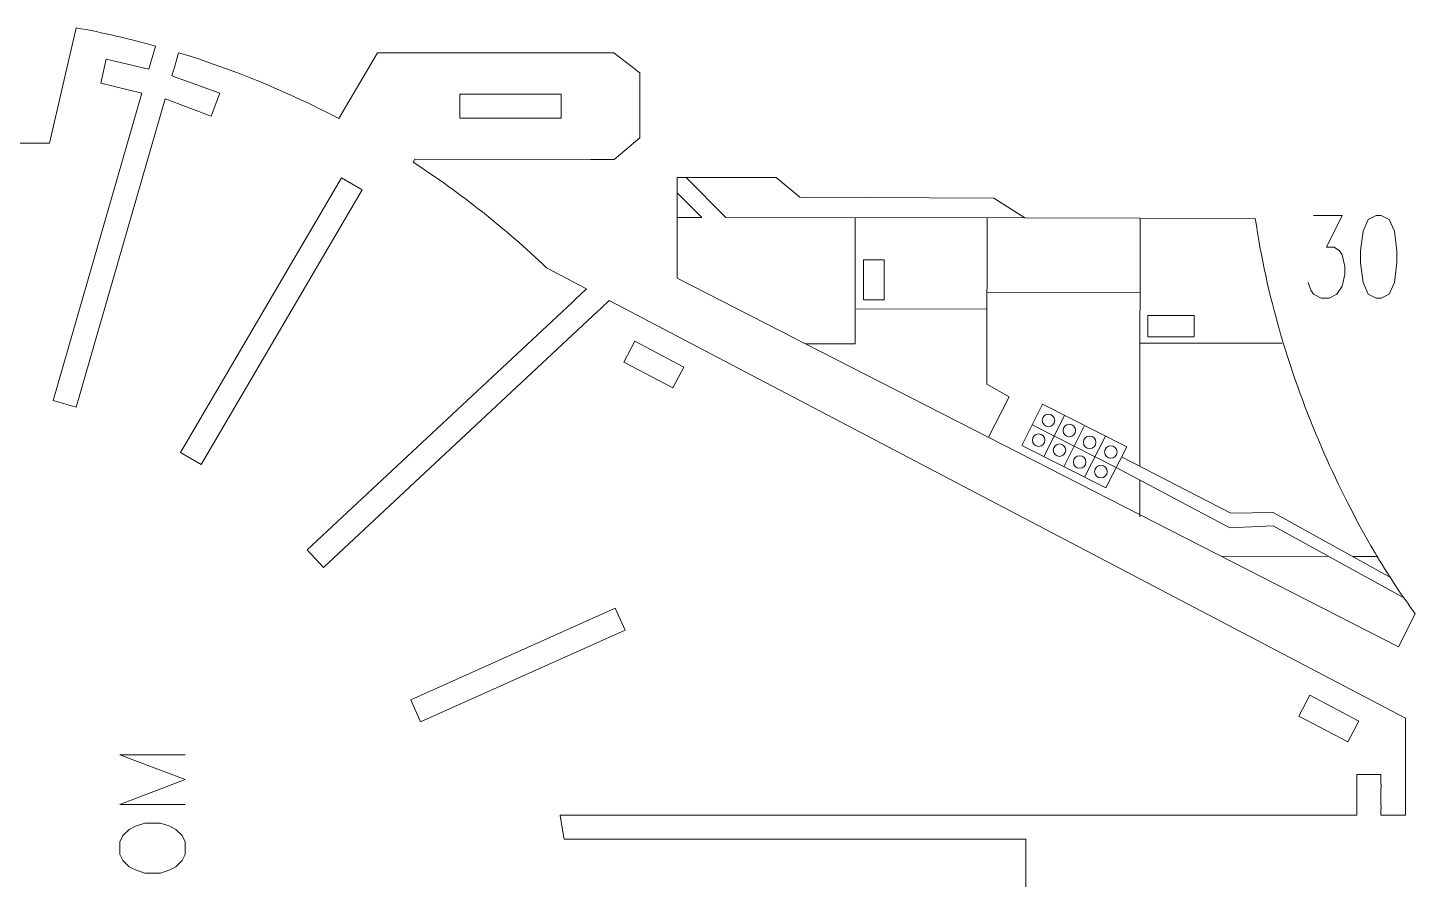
# Model space of a CAD drawing. Header units: millimetres. Extents: x -172 to 176, y -125 to 125.
# Drawn here: x -16.8 to 174.1, y 7.8 to 124.9 of the extents above; entities that cross this region are included whole.
import ezdxf

# ---------------------------------------------------------------- set-up
doc = ezdxf.new("R2010")
doc.units = ezdxf.units.MM
doc.header["$MEASUREMENT"] = 0
doc.layers.add('Layer 1', color=7, linetype='Continuous')

msp = doc.modelspace()

# ---------------------------------------------------------------- linework, layer by layer
at = {"layer": 'Layer 1', "lineweight": 9}
for points, knots in [([(0.394, 120.9081), (0.394, 120.9081), (0.8268, 122.4035), (0.8268, 122.4035), (0.8268, 122.4035), (-2.773, 123.4003), (-6.4146, 124.2377), (-10.0882, 124.9135), (-10.0882, 124.9135), (-10.0882, 124.9135), (-13.7693, 109.0437), (-13.7693, 109.0437), (-13.7693, 109.0437), (-13.7693, 109.0437), (-31.2349, 109.0437), (-31.2349, 109.0437), (-31.2349, 109.0437), (-31.2349, 109.0437), (-31.2349, 107.2595), (-31.2349, 107.2595)], [0, 0, 0, 0, 0.16666667, 0.16666667, 0.16666667, 0.16666667, 0.33333333, 0.33333333, 0.33333333, 0.33333333, 0.5, 0.5, 0.5, 0.5, 0.66666667, 0.66666667, 0.66666667, 0.66666667, 1, 1, 1, 1]), ([(3.4999, 119.7623), (3.4999, 119.7623), (3.0813, 118.3161), (3.0813, 118.3161), (3.0813, 118.3161), (3.0813, 118.3161), (9.6551, 115.9045), (9.6551, 115.9045), (9.6551, 115.9045), (9.6551, 115.9045), (8.4622, 112.7489), (8.4622, 112.7489), (8.4622, 112.7489), (8.4622, 112.7489), (2.1596, 115.1314), (2.1596, 115.1314), (2.1596, 115.1314), (2.1596, 115.1314), (-10.1079, 72.7457), (-10.1079, 72.7457), (-10.1079, 72.7457), (-10.1079, 72.7457), (-13.2798, 73.6637), (-13.2798, 73.6637), (-13.2798, 73.6637), (-13.2798, 73.6637), (-1.0483, 115.9249), (-1.0483, 115.9249), (-1.0483, 115.9249), (-1.0483, 115.9249), (-6.7147, 117.293), (-6.7147, 117.293), (-6.7147, 117.293), (-6.7147, 117.293), (-5.9492, 120.5931), (-5.9492, 120.5931), (-5.9492, 120.5931), (-5.9492, 120.5931), (-0.0905, 119.2341), (-0.0905, 119.2341), (-0.0905, 119.2341), (-0.0905, 119.2341), (0.2377, 120.3681), (0.2377, 120.3681)], [0, 0, 0, 0, 0.08333333, 0.08333333, 0.08333333, 0.08333333, 0.16666667, 0.16666667, 0.16666667, 0.16666667, 0.25, 0.25, 0.25, 0.25, 0.33333333, 0.33333333, 0.33333333, 0.33333333, 0.41666667, 0.41666667, 0.41666667, 0.41666667, 0.5, 0.5, 0.5, 0.5, 0.58333333, 0.58333333, 0.58333333, 0.58333333, 0.66666667, 0.66666667, 0.66666667, 0.66666667, 0.75, 0.75, 0.75, 0.75, 0.83333333, 0.83333333, 0.83333333, 0.83333333, 1, 1, 1, 1]), ([(60.6538, 121.481), (60.6538, 121.481), (33.3423, 121.481), (33.3423, 121.481), (33.3423, 121.481), (33.3423, 121.481), (31.3655, 121.481), (31.3655, 121.481), (31.3655, 121.481), (31.3655, 121.481), (26.0395, 112.4177), (26.0395, 112.4177), (26.0395, 112.4177), (18.992, 116.1232), (11.613, 119.1574), (3.9973, 121.481), (3.9973, 121.481), (3.9973, 121.481), (3.6561, 120.3023), (3.6561, 120.3023)], [0, 0, 0, 0, 0.16666667, 0.16666667, 0.16666667, 0.16666667, 0.33333333, 0.33333333, 0.33333333, 0.33333333, 0.5, 0.5, 0.5, 0.5, 0.66666667, 0.66666667, 0.66666667, 0.66666667, 1, 1, 1, 1]), ([(61.216, 106.7839), (61.216, 106.7839), (63.8842, 106.7774), (63.8842, 106.7774), (63.8842, 106.7774), (63.8842, 106.7774), (67.4082, 109.7576), (67.4082, 109.7576), (67.4082, 109.7576), (67.4082, 109.7576), (67.4082, 118.7377), (67.4082, 118.7377), (67.4082, 118.7377), (67.4082, 118.7377), (63.8599, 121.481), (63.8599, 121.481), (63.8599, 121.481), (63.8599, 121.481), (61.216, 121.481), (61.216, 121.481)], [0, 0, 0, 0, 0.16666667, 0.16666667, 0.16666667, 0.16666667, 0.33333333, 0.33333333, 0.33333333, 0.33333333, 0.5, 0.5, 0.5, 0.5, 0.66666667, 0.66666667, 0.66666667, 0.66666667, 1, 1, 1, 1]), ([(42.6526, 115.7761), (42.6526, 115.7761), (56.6165, 115.7761), (56.6165, 115.7761), (56.6165, 115.7761), (56.6165, 115.7761), (56.6165, 112.4741), (56.6165, 112.4741), (56.6165, 112.4741), (56.6165, 112.4741), (42.6526, 112.4741), (42.6526, 112.4741), (42.6526, 112.4741), (42.6526, 112.4741), (42.6526, 115.7761), (42.6526, 115.7761)], [0, 0, 0, 0, 0.2, 0.2, 0.2, 0.2, 0.4, 0.4, 0.4, 0.4, 0.6, 0.6, 0.6, 0.6, 1, 1, 1, 1]), ([(58.5155, 87.5417), (58.5155, 87.5417), (60.0977, 89.0191), (60.0977, 89.0191), (60.0977, 89.0191), (60.0977, 89.0191), (54.5943, 91.9051), (54.5943, 91.9051), (54.5943, 91.9051), (48.9434, 97.2954), (42.8085, 102.1523), (36.2654, 106.4156), (36.2654, 106.4156), (36.2654, 106.4156), (36.497, 106.8442), (36.497, 106.8442), (36.497, 106.8442), (36.497, 106.8442), (60.6538, 106.7853), (60.6538, 106.7853)], [0, 0, 0, 0, 0.16666667, 0.16666667, 0.16666667, 0.16666667, 0.33333333, 0.33333333, 0.33333333, 0.33333333, 0.5, 0.5, 0.5, 0.5, 0.66666667, 0.66666667, 0.66666667, 0.66666667, 1, 1, 1, 1]), ([(26.4038, 104.2913), (26.4038, 104.2913), (29.2519, 102.6205), (29.2519, 102.6205), (29.2519, 102.6205), (29.2519, 102.6205), (7.0962, 64.8529), (7.0962, 64.8529), (7.0962, 64.8529), (7.0962, 64.8529), (4.2481, 66.5237), (4.2481, 66.5237), (4.2481, 66.5237), (4.2481, 66.5237), (26.4038, 104.2913), (26.4038, 104.2913)], [0, 0, 0, 0, 0.2, 0.2, 0.2, 0.2, 0.4, 0.4, 0.4, 0.4, 0.6, 0.6, 0.6, 0.6, 1, 1, 1, 1]), ([(73.7933, 104.3436), (73.7933, 104.3436), (72.568, 104.3465), (72.568, 104.3465), (72.568, 104.3465), (72.568, 104.3465), (72.5352, 90.4749), (72.5352, 90.4749), (72.5352, 90.4749), (72.5352, 90.4749), (88.7096, 82.2129), (88.7096, 82.2129)], [0, 0, 0, 0, 0.25, 0.25, 0.25, 0.25, 0.5, 0.5, 0.5, 0.5, 1, 1, 1, 1]), ([(155.443, 83.1887), (154.0011, 88.1861), (152.8327, 93.391), (152.0633, 98.7019), (152.0633, 98.7019), (152.0633, 98.7019), (120.3694, 98.7769), (120.3694, 98.7769), (120.3694, 98.7769), (120.3694, 98.7769), (116.1022, 101.499), (116.1022, 101.499), (116.1022, 101.499), (116.1022, 101.499), (89.4148, 101.6014), (89.4148, 101.6014), (89.4148, 101.6014), (89.4148, 101.6014), (86.1635, 104.3144), (86.1635, 104.3144), (86.1635, 104.3144), (86.1635, 104.3144), (75.4841, 104.3396), (75.4841, 104.3396)], [0, 0, 0, 0, 0.14285714, 0.14285714, 0.14285714, 0.14285714, 0.28571429, 0.28571429, 0.28571429, 0.28571429, 0.42857143, 0.42857143, 0.42857143, 0.42857143, 0.57142857, 0.57142857, 0.57142857, 0.57142857, 0.71428571, 0.71428571, 0.71428571, 0.71428571, 1, 1, 1, 1]), ([(61.6362, 85.9381), (61.6362, 85.9381), (23.9149, 50.7135), (23.9149, 50.7135), (23.9149, 50.7135), (23.9149, 50.7135), (21.6612, 53.1269), (21.6612, 53.1269), (21.6612, 53.1269), (21.6612, 53.1269), (58.1046, 87.158), (58.1046, 87.158)], [0, 0, 0, 0, 0.25, 0.25, 0.25, 0.25, 0.5, 0.5, 0.5, 0.5, 1, 1, 1, 1]), ([(169.3528, 17.5071), (169.3528, 17.5071), (169.3528, 16.6618), (169.3528, 16.6618), (169.3528, 16.6618), (169.3528, 16.6618), (172.7053, 16.6618), (172.7053, 16.6618), (172.7053, 16.6618), (172.7053, 16.6618), (172.7053, 29.9666), (172.7053, 29.9666), (172.7053, 29.9666), (172.7053, 29.9666), (63.1958, 87.3944), (63.1958, 87.3944), (63.1958, 87.3944), (63.1958, 87.3944), (62.0471, 86.3218), (62.0471, 86.3218)], [0, 0, 0, 0, 0.16666667, 0.16666667, 0.16666667, 0.16666667, 0.33333333, 0.33333333, 0.33333333, 0.33333333, 0.5, 0.5, 0.5, 0.5, 0.66666667, 0.66666667, 0.66666667, 0.66666667, 1, 1, 1, 1]), ([(66.734, 81.8105), (66.734, 81.8105), (73.4871, 78.2691), (73.4871, 78.2691), (73.4871, 78.2691), (73.4871, 78.2691), (71.9778, 75.3911), (71.9778, 75.3911), (71.9778, 75.3911), (71.9778, 75.3911), (65.2247, 78.9325), (65.2247, 78.9325), (65.2247, 78.9325), (65.2247, 78.9325), (66.734, 81.8105), (66.734, 81.8105)], [0, 0, 0, 0, 0.2, 0.2, 0.2, 0.2, 0.4, 0.4, 0.4, 0.4, 0.6, 0.6, 0.6, 0.6, 1, 1, 1, 1]), ([(90.2154, 81.4438), (90.2154, 81.4438), (171.7421, 39.7996), (171.7421, 39.7996), (171.7421, 39.7996), (171.7421, 39.7996), (174.0654, 44.3481), (174.0654, 44.3481), (174.0654, 44.3481), (172.3952, 46.5791), (170.6222, 49.2277), (168.8307, 52.2246)], [0, 0, 0, 0, 0.25, 0.25, 0.25, 0.25, 0.5, 0.5, 0.5, 0.5, 1, 1, 1, 1]), ([(37.2748, 29.5039), (37.2748, 29.5039), (35.9253, 32.5175), (35.9253, 32.5175), (35.9253, 32.5175), (35.9253, 32.5175), (64.0356, 45.106), (64.0356, 45.106), (64.0356, 45.106), (64.0356, 45.106), (65.3851, 42.0924), (65.3851, 42.0924), (65.3851, 42.0924), (65.3851, 42.0924), (37.2748, 29.5039), (37.2748, 29.5039)], [0, 0, 0, 0, 0.2, 0.2, 0.2, 0.2, 0.4, 0.4, 0.4, 0.4, 0.6, 0.6, 0.6, 0.6, 1, 1, 1, 1]), ([(166.3074, 29.5932), (166.3074, 29.5932), (164.7982, 26.7153), (164.7982, 26.7153), (164.7982, 26.7153), (164.7982, 26.7153), (158.0466, 30.2558), (158.0466, 30.2558), (158.0466, 30.2558), (158.0466, 30.2558), (159.5559, 33.1338), (159.5559, 33.1338), (159.5559, 33.1338), (159.5559, 33.1338), (166.3074, 29.5932), (166.3074, 29.5932)], [0, 0, 0, 0, 0.2, 0.2, 0.2, 0.2, 0.4, 0.4, 0.4, 0.4, 0.6, 0.6, 0.6, 0.6, 1, 1, 1, 1]), ([(166.0514, 20.9135), (166.0514, 20.9135), (166.0508, 22.26), (166.0508, 22.26), (166.0508, 22.26), (166.0508, 22.26), (169.3528, 22.2455), (169.3528, 22.2455), (169.3528, 22.2455), (169.3528, 22.2455), (169.3528, 20.9135), (169.3528, 20.9135)], [0, 0, 0, 0, 0.25, 0.25, 0.25, 0.25, 0.5, 0.5, 0.5, 0.5, 1, 1, 1, 1]), ([(117.7106, 16.6679), (117.7106, 16.6679), (166.0533, 16.6727), (166.0533, 16.6727), (166.0533, 16.6727), (166.0533, 16.6727), (166.0529, 17.5071), (166.0529, 17.5071)], [0, 0, 0, 0, 0.33333333, 0.33333333, 0.33333333, 0.33333333, 1, 1, 1, 1]), ([(77.064, 13.3665), (77.064, 13.3665), (56.9977, 13.3665), (56.9977, 13.3665), (56.9977, 13.3665), (56.8344, 14.4682), (56.6508, 15.5668), (56.4471, 16.6618), (56.4471, 16.6618), (56.4471, 16.6618), (77.064, 16.6639), (77.064, 16.6639)], [0, 0, 0, 0, 0.25, 0.25, 0.25, 0.25, 0.5, 0.5, 0.5, 0.5, 1, 1, 1, 1]), ([(117.7106, -14.4796), (117.7106, -14.4796), (120.4977, -14.4796), (120.4977, -14.4796), (120.4977, -14.4796), (120.4977, -14.4796), (120.4977, 13.3665), (120.4977, 13.3665), (120.4977, 13.3665), (120.4977, 13.3665), (117.7106, 13.3665), (117.7106, 13.3665)], [0, 0, 0, 0, 0.25, 0.25, 0.25, 0.25, 0.5, 0.5, 0.5, 0.5, 1, 1, 1, 1])]:
    msp.add_open_spline(points, degree=3, knots=knots, dxfattribs=at)
at = {"layer": 'Layer 1', "color": 1, "lineweight": 9}
for points in [[(0.3941, 120.9081), (0.3941, 120.9081), (0.2375, 120.3681), (0.2375, 120.3681)], [(3.6563, 120.3023), (3.6563, 120.3023), (3.4997, 119.7623), (3.4997, 119.7623)], [(60.6538, 121.4817), (60.6538, 121.4817), (61.216, 121.4803), (61.216, 121.4803)], [(60.6538, 106.7852), (60.6538, 106.7852), (61.216, 106.7838), (61.216, 106.7838)], [(73.7933, 104.3436), (73.7933, 104.3436), (74.3555, 104.3436), (74.3555, 104.3436)], [(74.9219, 104.3436), (74.9219, 104.3436), (75.4841, 104.3436), (75.4841, 104.3436)], [(58.5156, 87.5416), (58.5156, 87.5416), (58.1046, 87.158), (58.1046, 87.158)], [(62.0472, 86.3217), (62.0472, 86.3217), (61.6362, 85.9381), (61.6362, 85.9381)], [(88.7096, 82.2129), (88.7096, 82.2129), (89.2103, 81.9572), (89.2103, 81.9572)], [(155.6017, 82.6494), (155.6017, 82.6494), (155.4422, 83.1885), (155.4422, 83.1885)], [(155.922, 81.5672), (155.922, 81.5672), (155.7625, 82.1063), (155.7625, 82.1063)], [(89.7147, 81.6995), (89.7147, 81.6995), (90.2154, 81.4438), (90.2154, 81.4438)], [(167.9738, 53.6822), (167.9738, 53.6822), (168.2587, 53.1975), (168.2587, 53.1975)], [(168.5456, 52.7091), (168.5456, 52.7091), (168.8304, 52.2244), (168.8304, 52.2244)], [(166.052, 20.3513), (166.052, 20.3513), (166.0496, 20.9135), (166.0496, 20.9135)], [(169.3599, 20.3513), (169.3599, 20.3513), (169.3575, 20.9135), (169.3575, 20.9135)], [(166.052, 17.5071), (166.052, 17.5071), (166.0496, 18.0693), (166.0496, 18.0693)], [(169.3599, 17.5071), (169.3599, 17.5071), (169.3575, 18.0693), (169.3575, 18.0693)], [(77.064, 16.6618), (77.064, 16.6618), (77.6262, 16.6616), (77.6262, 16.6616)], [(117.1484, 16.6618), (117.1484, 16.6618), (117.7106, 16.6616), (117.7106, 16.6616)], [(77.064, 13.3666), (77.064, 13.3666), (77.6262, 13.3664), (77.6262, 13.3664)], [(117.1484, 13.3666), (117.1484, 13.3666), (117.7106, 13.3664), (117.7106, 13.3664)]]:
    msp.add_open_spline(points, degree=3, dxfattribs=at)
at = {"layer": 'Layer 1', "color": 5, "lineweight": 9}
for points in [[(79.2456, 98.8147), (79.2456, 98.8147), (73.7933, 104.3436), (73.7933, 104.3436)], [(75.9309, 98.8173), (75.9309, 98.8173), (72.563, 102.22), (72.563, 102.22)], [(75.9309, 98.8173), (75.9309, 98.8173), (72.5549, 98.8253), (72.5549, 98.8253)], [(120.3694, 98.7769), (120.3694, 98.7769), (79.2456, 98.8147), (79.2456, 98.8147)], [(115.1481, 79.1048), (115.1481, 79.1048), (115.1861, 98.7816), (115.1861, 98.7816)], [(136.2083, 88.5757), (136.2083, 88.5757), (115.1662, 88.4989), (115.1662, 88.4989)], [(115.1618, 86.2409), (115.1618, 86.2409), (97.1805, 86.2495), (97.1805, 86.2495)], [(136.2029, 81.5642), (136.2029, 81.5642), (155.7827, 81.5489), (155.7827, 81.5489)], [(122.9759, 65.9569), (122.9759, 65.9569), (125.8428, 71.6228), (125.8428, 71.6228)], [(132.9441, 64.4714), (132.9441, 64.4714), (121.376, 70.3246), (121.376, 70.3246)], [(125.7267, 64.565), (125.7267, 64.565), (128.5935, 70.231), (128.5935, 70.231)], [(128.598, 63.1122), (128.598, 63.1122), (131.4648, 68.7781), (131.4648, 68.7781)], [(136.1882, 62.7465), (136.1882, 62.7465), (136.1843, 57.6796), (136.1843, 57.6796)], [(147.3853, 52.2412), (147.3853, 52.2412), (162.155, 52.2297), (162.155, 52.2297)], [(165.4219, 52.2271), (165.4219, 52.2271), (168.9101, 52.2244), (168.9101, 52.2244)]]:
    msp.add_open_spline(points, degree=3, dxfattribs=at)
at = {"layer": 'Layer 1', "lineweight": 9}
for points in [[(74.9219, 104.3409), (74.9219, 104.3409), (74.3555, 104.3423), (74.3555, 104.3423)], [(155.7603, 82.1056), (155.7064, 82.2863), (155.6532, 82.4675), (155.6001, 82.6489)], [(89.2103, 81.9572), (89.2103, 81.9572), (89.7147, 81.6995), (89.7147, 81.6995)], [(167.9741, 53.6823), (163.5762, 61.2905), (159.1473, 70.9234), (155.9224, 81.5673)], [(168.5435, 52.7079), (168.448, 52.8697), (168.3524, 53.0327), (168.2568, 53.1963)], [(166.0527, 18.0693), (166.0527, 18.0693), (166.0517, 20.3513), (166.0517, 20.3513)], [(169.3528, 20.3513), (169.3528, 20.3513), (169.3528, 18.0693), (169.3528, 18.0693)], [(77.6262, 16.6639), (77.6262, 16.6639), (117.1484, 16.6678), (117.1484, 16.6678)], [(117.1484, 13.3665), (117.1484, 13.3665), (77.6262, 13.3665), (77.6262, 13.3665)]]:
    msp.add_open_spline(points, degree=3, dxfattribs=at)
at = {"layer": 'Layer 1', "color": 5, "lineweight": 9}
for points, knots in [([(90.2154, 81.4438), (90.2154, 81.4438), (97.0445, 81.4384), (97.0445, 81.4384), (97.0445, 81.4384), (97.0445, 81.4384), (97.058, 98.7983), (97.058, 98.7983)], [0, 0, 0, 0, 0.33333333, 0.33333333, 0.33333333, 0.33333333, 1, 1, 1, 1]), ([(136.2163, 98.7395), (136.2163, 98.7395), (136.1964, 73.2765), (136.1964, 73.2765), (136.1964, 73.2765), (136.1964, 73.2765), (136.1897, 64.6141), (136.1897, 64.6141)], [0, 0, 0, 0, 0.33333333, 0.33333333, 0.33333333, 0.33333333, 1, 1, 1, 1]), ([(115.1481, 79.1048), (115.1481, 79.1048), (115.1456, 75.8919), (115.1456, 75.8919), (115.1456, 75.8919), (115.1456, 75.8919), (118.2055, 74.1699), (118.2055, 74.1699), (118.2055, 74.1699), (118.2055, 74.1699), (115.3602, 68.5997), (115.3602, 68.5997)], [0, 0, 0, 0, 0.25, 0.25, 0.25, 0.25, 0.5, 0.5, 0.5, 0.5, 1, 1, 1, 1]), ([(123.626, 70.065), (123.1511, 70.0654), (122.7664, 70.4507), (122.7668, 70.9256), (122.7668, 70.9256), (122.7672, 71.4005), (123.1525, 71.7852), (123.6274, 71.7848), (123.6274, 71.7848), (124.1023, 71.7845), (124.487, 71.3992), (124.4866, 70.9243), (124.4866, 70.9243), (124.4862, 70.4494), (124.1009, 70.0647), (123.626, 70.065)], [0, 0, 0, 0, 0.2, 0.2, 0.2, 0.2, 0.4, 0.4, 0.4, 0.4, 0.6, 0.6, 0.6, 0.6, 1, 1, 1, 1]), ([(122.2678, 67.3541), (121.7929, 67.3545), (121.4082, 67.7398), (121.4086, 68.2147), (121.4086, 68.2147), (121.409, 68.6896), (121.7943, 69.0743), (122.2692, 69.0739), (122.2692, 69.0739), (122.7441, 69.0735), (123.1288, 68.6882), (123.1284, 68.2133), (123.1284, 68.2133), (123.128, 67.7384), (122.7427, 67.3537), (122.2678, 67.3541)], [0, 0, 0, 0, 0.2, 0.2, 0.2, 0.2, 0.4, 0.4, 0.4, 0.4, 0.6, 0.6, 0.6, 0.6, 1, 1, 1, 1]), ([(126.4904, 68.6833), (126.0155, 68.6837), (125.6308, 69.069), (125.6311, 69.5439), (125.6311, 69.5439), (125.6315, 70.0188), (126.0168, 70.4035), (126.4917, 70.4031), (126.4917, 70.4031), (126.9666, 70.4027), (127.3513, 70.0174), (127.3509, 69.5426), (127.3509, 69.5426), (127.3506, 69.0677), (126.9653, 68.6829), (126.4904, 68.6833)], [0, 0, 0, 0, 0.2, 0.2, 0.2, 0.2, 0.4, 0.4, 0.4, 0.4, 0.6, 0.6, 0.6, 0.6, 1, 1, 1, 1]), ([(129.2812, 67.0563), (128.8063, 67.0567), (128.4216, 67.442), (128.422, 67.9169), (128.422, 67.9169), (128.4223, 68.3918), (128.8076, 68.7765), (129.2825, 68.7761), (129.2825, 68.7761), (129.7574, 68.7758), (130.1421, 68.3905), (130.1418, 67.9156), (130.1418, 67.9156), (130.1414, 67.4407), (129.7561, 67.056), (129.2812, 67.0563)], [0, 0, 0, 0, 0.2, 0.2, 0.2, 0.2, 0.4, 0.4, 0.4, 0.4, 0.6, 0.6, 0.6, 0.6, 1, 1, 1, 1]), ([(125.1322, 65.9724), (124.6573, 65.9727), (124.2726, 66.358), (124.2729, 66.8329), (124.2729, 66.8329), (124.2733, 67.3078), (124.6586, 67.6925), (125.1335, 67.6922), (125.1335, 67.6922), (125.6084, 67.6918), (125.9931, 67.3065), (125.9927, 66.8316), (125.9927, 66.8316), (125.9924, 66.3567), (125.6071, 65.972), (125.1322, 65.9724)], [0, 0, 0, 0, 0.2, 0.2, 0.2, 0.2, 0.4, 0.4, 0.4, 0.4, 0.6, 0.6, 0.6, 0.6, 1, 1, 1, 1]), ([(132.1922, 65.7325), (131.7173, 65.7329), (131.3326, 66.1182), (131.3329, 66.5931), (131.3329, 66.5931), (131.3333, 67.068), (131.7186, 67.4527), (132.1935, 67.4523), (132.1935, 67.4523), (132.6684, 67.4519), (133.0531, 67.0666), (133.0527, 66.5917), (133.0527, 66.5917), (133.0524, 66.1168), (132.6671, 65.7321), (132.1922, 65.7325)], [0, 0, 0, 0, 0.2, 0.2, 0.2, 0.2, 0.4, 0.4, 0.4, 0.4, 0.6, 0.6, 0.6, 0.6, 1, 1, 1, 1]), ([(127.923, 64.3454), (127.4481, 64.3458), (127.0634, 64.7311), (127.0638, 65.206), (127.0638, 65.206), (127.0641, 65.6809), (127.4494, 66.0656), (127.9243, 66.0652), (127.9243, 66.0652), (128.3992, 66.0648), (128.7839, 65.6795), (128.7836, 65.2046), (128.7836, 65.2046), (128.7832, 64.7297), (128.3979, 64.345), (127.923, 64.3454)], [0, 0, 0, 0, 0.2, 0.2, 0.2, 0.2, 0.4, 0.4, 0.4, 0.4, 0.6, 0.6, 0.6, 0.6, 1, 1, 1, 1]), ([(130.834, 63.0215), (130.3591, 63.0219), (129.9744, 63.4072), (129.9747, 63.8821), (129.9747, 63.8821), (129.9751, 64.357), (130.3604, 64.7417), (130.8353, 64.7413), (130.8353, 64.7413), (131.3102, 64.741), (131.6949, 64.3557), (131.6945, 63.8808), (131.6945, 63.8808), (131.6942, 63.4059), (131.3089, 63.0212), (130.834, 63.0215)], [0, 0, 0, 0, 0.2, 0.2, 0.2, 0.2, 0.4, 0.4, 0.4, 0.4, 0.6, 0.6, 0.6, 0.6, 1, 1, 1, 1]), ([(4.8982, 18.1183), (4.8982, 18.1183), (-4.0917, 18.1183), (-4.0917, 18.1183), (-4.0917, 18.1183), (-4.0917, 18.1183), (4.8982, 21.5377), (4.8982, 21.5377), (4.8982, 21.5377), (4.8982, 21.5377), (-4.0917, 24.9651), (-4.0917, 24.9651), (-4.0917, 24.9651), (-4.0917, 24.9651), (4.8982, 24.9651), (4.8982, 24.9651)], [0, 0, 0, 0, 0.2, 0.2, 0.2, 0.2, 0.4, 0.4, 0.4, 0.4, 0.6, 0.6, 0.6, 0.6, 1, 1, 1, 1]), ([(-4.0917, 11.2635), (-4.0917, 11.2635), (-3.6583, 10.4127), (-3.6583, 10.4127), (-3.6583, 10.4127), (-3.6583, 10.4127), (-2.8074, 9.5538), (-2.8074, 9.5538), (-2.8074, 9.5538), (-2.8074, 9.5538), (-1.9486, 9.1284), (-1.9486, 9.1284), (-1.9486, 9.1284), (-1.9486, 9.1284), (-0.6643, 8.695), (-0.6643, 8.695), (-0.6643, 8.695), (-0.6643, 8.695), (1.4788, 8.695), (1.4788, 8.695), (1.4788, 8.695), (1.4788, 8.695), (2.7631, 9.1284), (2.7631, 9.1284), (2.7631, 9.1284), (2.7631, 9.1284), (3.6139, 9.5538), (3.6139, 9.5538), (3.6139, 9.5538), (3.6139, 9.5538), (4.4728, 10.4127), (4.4728, 10.4127), (4.4728, 10.4127), (4.4728, 10.4127), (4.8982, 11.2635), (4.8982, 11.2635), (4.8982, 11.2635), (4.8982, 11.2635), (4.8982, 12.9812), (4.8982, 12.9812), (4.8982, 12.9812), (4.8982, 12.9812), (4.4728, 13.832), (4.4728, 13.832), (4.4728, 13.832), (4.4728, 13.832), (3.6139, 14.6909), (3.6139, 14.6909), (3.6139, 14.6909), (3.6139, 14.6909), (2.7631, 15.1163), (2.7631, 15.1163), (2.7631, 15.1163), (2.7631, 15.1163), (1.4788, 15.5497), (1.4788, 15.5497), (1.4788, 15.5497), (1.4788, 15.5497), (-0.6643, 15.5497), (-0.6643, 15.5497), (-0.6643, 15.5497), (-0.6643, 15.5497), (-1.9486, 15.1163), (-1.9486, 15.1163), (-1.9486, 15.1163), (-1.9486, 15.1163), (-2.8074, 14.6909), (-2.8074, 14.6909), (-2.8074, 14.6909), (-2.8074, 14.6909), (-3.6583, 13.832), (-3.6583, 13.832), (-3.6583, 13.832), (-3.6583, 13.832), (-4.0917, 12.9812), (-4.0917, 12.9812), (-4.0917, 12.9812), (-4.0917, 12.9812), (-4.0917, 11.2635), (-4.0917, 11.2635)], [0, 0, 0, 0, 0.04761905, 0.04761905, 0.04761905, 0.04761905, 0.0952381, 0.0952381, 0.0952381, 0.0952381, 0.14285714, 0.14285714, 0.14285714, 0.14285714, 0.19047619, 0.19047619, 0.19047619, 0.19047619, 0.23809524, 0.23809524, 0.23809524, 0.23809524, 0.28571429, 0.28571429, 0.28571429, 0.28571429, 0.33333333, 0.33333333, 0.33333333, 0.33333333, 0.38095238, 0.38095238, 0.38095238, 0.38095238, 0.42857143, 0.42857143, 0.42857143, 0.42857143, 0.47619048, 0.47619048, 0.47619048, 0.47619048, 0.52380952, 0.52380952, 0.52380952, 0.52380952, 0.57142857, 0.57142857, 0.57142857, 0.57142857, 0.61904762, 0.61904762, 0.61904762, 0.61904762, 0.66666667, 0.66666667, 0.66666667, 0.66666667, 0.71428571, 0.71428571, 0.71428571, 0.71428571, 0.76190476, 0.76190476, 0.76190476, 0.76190476, 0.80952381, 0.80952381, 0.80952381, 0.80952381, 0.85714286, 0.85714286, 0.85714286, 0.85714286, 0.9047619, 0.9047619, 0.9047619, 0.9047619, 1, 1, 1, 1])]:
    msp.add_open_spline(points, degree=3, knots=knots, dxfattribs=at)
at = {"layer": 'Layer 1', "color": 1, "lineweight": 9}
for points, knots in [([(160.0524, 99.0815), (160.0524, 99.0815), (164.0062, 99.0815), (164.0062, 99.0815), (164.0062, 99.0815), (164.0062, 99.0815), (161.8515, 94.76), (161.8515, 94.76), (161.8515, 94.76), (161.8515, 94.76), (162.9288, 94.76), (162.9288, 94.76), (162.9288, 94.76), (162.9288, 94.76), (163.6506, 94.2259), (163.6506, 94.2259), (163.6506, 94.2259), (163.6506, 94.2259), (164.0062, 93.6918), (164.0062, 93.6918), (164.0062, 93.6918), (164.0062, 93.6918), (164.3617, 92.0733), (164.3617, 92.0733), (164.3617, 92.0733), (164.3617, 92.0733), (164.3617, 90.9888), (164.3617, 90.9888), (164.3617, 90.9888), (164.3617, 90.9888), (164.0062, 89.3702), (164.0062, 89.3702), (164.0062, 89.3702), (164.0062, 89.3702), (163.2844, 88.2859), (163.2844, 88.2859), (163.2844, 88.2859), (163.2844, 88.2859), (162.207, 87.7518), (162.207, 87.7518), (162.207, 87.7518), (162.207, 87.7518), (161.1297, 87.7518), (161.1297, 87.7518), (161.1297, 87.7518), (161.1297, 87.7518), (160.0524, 88.2859), (160.0524, 88.2859), (160.0524, 88.2859), (160.0524, 88.2859), (159.6969, 88.8362), (159.6969, 88.8362), (159.6969, 88.8362), (159.6969, 88.8362), (159.3414, 89.9044), (159.3414, 89.9044)], [0, 0, 0, 0, 0.06666667, 0.06666667, 0.06666667, 0.06666667, 0.13333333, 0.13333333, 0.13333333, 0.13333333, 0.2, 0.2, 0.2, 0.2, 0.26666667, 0.26666667, 0.26666667, 0.26666667, 0.33333333, 0.33333333, 0.33333333, 0.33333333, 0.4, 0.4, 0.4, 0.4, 0.46666667, 0.46666667, 0.46666667, 0.46666667, 0.53333333, 0.53333333, 0.53333333, 0.53333333, 0.6, 0.6, 0.6, 0.6, 0.66666667, 0.66666667, 0.66666667, 0.66666667, 0.73333333, 0.73333333, 0.73333333, 0.73333333, 0.8, 0.8, 0.8, 0.8, 0.86666667, 0.86666667, 0.86666667, 0.86666667, 1, 1, 1, 1]), ([(168.671, 99.0815), (168.671, 99.0815), (167.5937, 98.5474), (167.5937, 98.5474), (167.5937, 98.5474), (167.5937, 98.5474), (166.8826, 96.9289), (166.8826, 96.9289), (166.8826, 96.9289), (166.8826, 96.9289), (166.5163, 94.2259), (166.5163, 94.2259), (166.5163, 94.2259), (166.5163, 94.2259), (166.5163, 92.6074), (166.5163, 92.6074), (166.5163, 92.6074), (166.5163, 92.6074), (166.8826, 89.9044), (166.8826, 89.9044), (166.8826, 89.9044), (166.8826, 89.9044), (167.5937, 88.2859), (167.5937, 88.2859), (167.5937, 88.2859), (167.5937, 88.2859), (168.671, 87.7518), (168.671, 87.7518), (168.671, 87.7518), (168.671, 87.7518), (169.3928, 87.7518), (169.3928, 87.7518), (169.3928, 87.7518), (169.3928, 87.7518), (170.4701, 88.2859), (170.4701, 88.2859), (170.4701, 88.2859), (170.4701, 88.2859), (171.1919, 89.9044), (171.1919, 89.9044), (171.1919, 89.9044), (171.1919, 89.9044), (171.5474, 92.6074), (171.5474, 92.6074), (171.5474, 92.6074), (171.5474, 92.6074), (171.5474, 94.2259), (171.5474, 94.2259), (171.5474, 94.2259), (171.5474, 94.2259), (171.1919, 96.9289), (171.1919, 96.9289), (171.1919, 96.9289), (171.1919, 96.9289), (170.4701, 98.5474), (170.4701, 98.5474), (170.4701, 98.5474), (170.4701, 98.5474), (169.3928, 99.0815), (169.3928, 99.0815), (169.3928, 99.0815), (169.3928, 99.0815), (168.671, 99.0815), (168.671, 99.0815)], [0, 0, 0, 0, 0.05882353, 0.05882353, 0.05882353, 0.05882353, 0.11764706, 0.11764706, 0.11764706, 0.11764706, 0.17647059, 0.17647059, 0.17647059, 0.17647059, 0.23529412, 0.23529412, 0.23529412, 0.23529412, 0.29411765, 0.29411765, 0.29411765, 0.29411765, 0.35294118, 0.35294118, 0.35294118, 0.35294118, 0.41176471, 0.41176471, 0.41176471, 0.41176471, 0.47058824, 0.47058824, 0.47058824, 0.47058824, 0.52941176, 0.52941176, 0.52941176, 0.52941176, 0.58823529, 0.58823529, 0.58823529, 0.58823529, 0.64705882, 0.64705882, 0.64705882, 0.64705882, 0.70588235, 0.70588235, 0.70588235, 0.70588235, 0.76470588, 0.76470588, 0.76470588, 0.76470588, 0.82352941, 0.82352941, 0.82352941, 0.82352941, 0.88235294, 0.88235294, 0.88235294, 0.88235294, 1, 1, 1, 1]), ([(98.1975, 87.5187), (98.1975, 87.5187), (101.0083, 87.5166), (101.0083, 87.5166), (101.0083, 87.5166), (101.0083, 87.5166), (101.0126, 92.9824), (101.0126, 92.9824), (101.0126, 92.9824), (101.0126, 92.9824), (98.2018, 92.9845), (98.2018, 92.9845), (98.2018, 92.9845), (98.2018, 92.9845), (98.1975, 87.5187), (98.1975, 87.5187)], [0, 0, 0, 0, 0.2, 0.2, 0.2, 0.2, 0.4, 0.4, 0.4, 0.4, 0.6, 0.6, 0.6, 0.6, 1, 1, 1, 1]), ([(137.2947, 82.4237), (137.2947, 82.4237), (143.6447, 82.4188), (143.6447, 82.4188), (143.6447, 82.4188), (143.6447, 82.4188), (143.6469, 85.3292), (143.6469, 85.3292), (143.6469, 85.3292), (143.6469, 85.3292), (137.2969, 85.3341), (137.2969, 85.3341), (137.2969, 85.3341), (137.2969, 85.3341), (137.2947, 82.4237), (137.2947, 82.4237)], [0, 0, 0, 0, 0.2, 0.2, 0.2, 0.2, 0.4, 0.4, 0.4, 0.4, 0.6, 0.6, 0.6, 0.6, 1, 1, 1, 1]), ([(131.5107, 61.6384), (131.5107, 61.6384), (119.9426, 67.4916), (119.9426, 67.4916), (119.9426, 67.4916), (119.9426, 67.4916), (122.8094, 73.1576), (122.8094, 73.1576), (122.8094, 73.1576), (122.8094, 73.1576), (134.3775, 67.3044), (134.3775, 67.3044), (134.3775, 67.3044), (134.3775, 67.3044), (131.5107, 61.6384), (131.5107, 61.6384)], [0, 0, 0, 0, 0.2, 0.2, 0.2, 0.2, 0.4, 0.4, 0.4, 0.4, 0.6, 0.6, 0.6, 0.6, 1, 1, 1, 1]), ([(170.7491, 49.2704), (170.7491, 49.2704), (154.5399, 58.267), (154.5399, 58.267), (154.5399, 58.267), (154.5399, 58.267), (148.6868, 58.1568), (148.6868, 58.1568), (148.6868, 58.1568), (148.6868, 58.1568), (133.674, 65.9139), (133.674, 65.9139)], [0, 0, 0, 0, 0.25, 0.25, 0.25, 0.25, 0.5, 0.5, 0.5, 0.5, 1, 1, 1, 1]), ([(132.9441, 64.4714), (132.9441, 64.4714), (148.585, 56.155), (148.585, 56.155), (148.585, 56.155), (148.585, 56.155), (154.5384, 56.4149), (154.5384, 56.4149), (154.5384, 56.4149), (154.5384, 56.4149), (172.5701, 46.5067), (172.5701, 46.5067)], [0, 0, 0, 0, 0.25, 0.25, 0.25, 0.25, 0.5, 0.5, 0.5, 0.5, 1, 1, 1, 1])]:
    msp.add_open_spline(points, degree=3, knots=knots, dxfattribs=at)

doc.saveas('drawing.dxf')
